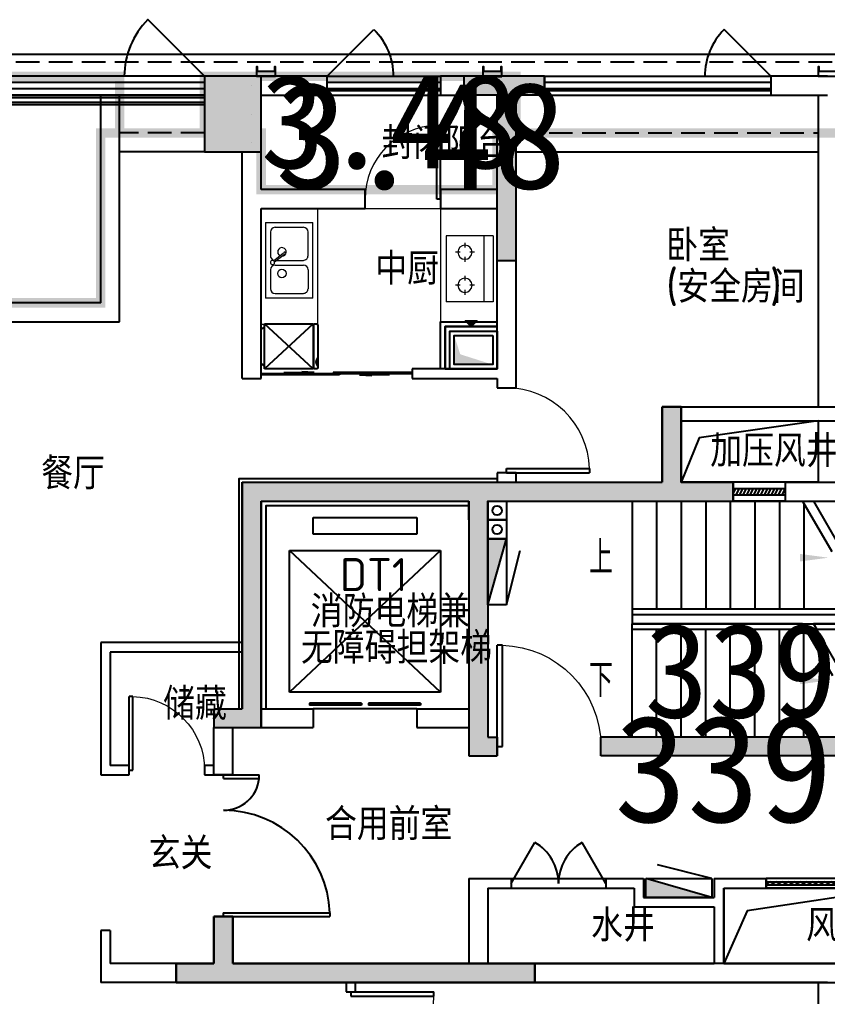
# Model space of a CAD drawing. Extents: x 512858 to 514372, y -232486 to -231710.
# Drawn here: x 513199.88 to 513208.44, y -232339.61 to -232329.26 of the extents above; entities that cross this region are included whole.
import ezdxf

# ---------------------------------------------------------------- set-up
doc = ezdxf.new("R2010")
doc.units = 0
doc.header["$LTSCALE"] = 1000
for name, pattern in [('__DASH', [0.35, 0.25, -0.1]), ('B1+B2户型(2#185报审版）-2$0$__DASH', [0.35, 0.25, -0.1]), ('B1+B2户型(2#185报审版）-2$0$DASH', [0.35, 0.25, -0.1]), ('DASH', [0.35, 0.25, -0.1])]:
    doc.linetypes.add(name, pattern=pattern)
doc.layers.get('0').update_dxf_attribs({"color": 252})
for name, color, linetype in [('$面积结果', 7, 'Continuous'), ('0-铝板', 253, 'Continuous'), ('1#HXT-15-27F$0$A-ANNO-50-SYMB', 253, 'Continuous'), ('1#HXT-15-27F$0$A-ANNO-50-TXT', 253, 'Continuous'), ('1#HXT-15-27F$0$A-DOOR', 253, 'Continuous'), ('1#HXT-15-27F$0$A-FIRE-DOOR', 253, 'Continuous'), ('1#HXT-15-27F$0$A-HOLE-E', 253, 'Continuous'), ('1#HXT-15-27F$0$A-PATT-COLU', 253, 'Continuous'), ('1#HXT-15-27F$0$A-STAIR', 253, 'Continuous'), ('1#HXT-15-27F$0$A-STR-CONC-B', 253, 'Continuous'), ('1#HXT-15-27F$0$A-WALL-S', 253, 'Continuous'), ('1#HXT-15-27F$0$A-WINDOW', 253, 'Continuous'), ('1#HXT-15-27F$0$AA-DOOR_FIRE_TEXT', 253, 'Continuous'), ('6#-造型-1F（实施版）金属型材-METAL-S', 253, 'Continuous'), ('A-ANNO-100-TXT', 252, 'Continuous'), ('A-METAL-E', 253, 'Continuous'), ('A-WALL-E', 253, 'Continuous'), ('B1+B2户型(2#185报审版）-2$0$$0$AA-排烟道', 253, 'Continuous'), ('B1+B2户型(2#185报审版）-2$0$A-DOOR', 253, 'Continuous'), ('B1+B2户型(2#185报审版）-2$0$A-FIRE-DOOR', 253, 'Continuous'), ('B1+B2户型(2#185报审版）-2$0$A-HOLE-E', 253, 'Continuous'), ('B1+B2户型(2#185报审版）-2$0$A-PART-S', 253, 'Continuous'), ('B1+B2户型(2#185报审版）-2$0$A-PATT-COLU', 253, 'Continuous'), ('B1+B2户型(2#185报审版）-2$0$A-STR-CONC-B', 253, 'Continuous'), ('B1+B2户型(2#185报审版）-2$0$A-STR-CONC-C', 253, 'Continuous'), ('B1+B2户型(2#185报审版）-2$0$A-STR-CONC-E', 253, 'Continuous'), ('B1+B2户型(2#185报审版）-2$0$A-STR-CONC-H', 253, 'Continuous'), ('B1+B2户型(2#185报审版）-2$0$A-WALL-S', 253, 'Continuous'), ('B1+B2户型(2#185报审版）-2$0$A-WINDOW', 253, 'Continuous'), ('B1+B2户型(2#185报审版）-2$0$FURN', 253, 'Continuous'), ('B1+B2户型(2#185报审版）-2$0$ICDA方案_活动家具', 253, 'Continuous'), ('B1+B2户型(2#185报审版）-2$0$WALL', 253, 'Continuous'), ('PUB_HATCH', 252, 'Continuous')]:
    doc.layers.add(name, color=color, linetype=linetype)
for name, color, linetype, lineweight in [('B1+B2户型(2#185报审版）-2$0$AE-FURN-MOVE', 253, 'Continuous', 20), ('面积-计容-住宅-0.5', 1, 'Continuous', 0), ('面积-计容-住宅-1', 1, 'Continuous', 0)]:
    doc.layers.add(name, color=color, linetype=linetype, lineweight=lineweight)
doc.styles.add('1#HXT-15-27F$0$STANDARD', font='GBENOR', dxfattribs={"bigfont": 'GBCBIG'})
doc.styles.add('dw', font='simhei.ttf')
doc.styles.add('TYDG_02', font='TSSDENG.shx', dxfattribs={"width": 0.8, "bigfont": 'hztxt.shx'})

# ---------------------------------------------------------------- blocks, each defined once
blk = doc.blocks.new('1新176wz14')
at = {"layer": 'A-ANNO-100-TXT', "style": 'TYDG_02'}
for s, height, p in [('封闭阳台', 337.6, (-150981, -1319249, 0)), ('卧室', 337.6, (-147966, -1320333)), ('中厨', 337.6, (-151048, -1320579)), ('(', 350, (-147966, -1320771)), ('安全房间', 337.6, (-147849, -1320771)), (')', 350, (-146866, -1320771)), ('加压风井', 337.6, (-147500, -1322510)), ('餐厅', 337.6, (-154588, -1322748)), ('DT1', 350, (-151423, -1323825)), ('消防电梯兼', 337.6, (-151732, -1324210)), ('无障碍担架梯', 337.6, (-151836, -1324595)), ('储藏', 337.6, (-153295, -1325189, 0)), ('合用前室', 337.6, (-151581, -1326463)), ('玄关', 337.6, (-153449, -1326773)), ('水井', 337.6, (-148762, -1327536)), ('风井', 337.6, (-146484, -1327536))]:
    blk.add_text(s, height=height, dxfattribs=at).set_placement(p)
blk = doc.blocks.new('1新173qjoijgwjirwj')
at = {"layer": '6#-造型-1F（实施版）金属型材-METAL-S'}
blk.add_lwpolyline([(1777290, -392199), (1756460, -392199, 0.414213), (1756260, -392399), (1756260, -399309)], format="xyb", dxfattribs=at)
at = {"layer": '6#-造型-1F（实施版）金属型材-METAL-S', "color": 61, "linetype": '__DASH'}
blk.add_lwpolyline([(1777290, -392279), (1756460, -392279, 0.414213), (1756340, -392399), (1756340, -399309)], format="xyb", dxfattribs=at)
blk = doc.blocks.new('1新172jwqoiwjg')
at = {"layer": '6#-造型-1F（实施版）金属型材-METAL-S', "color": 130}
for points in [[(1766140, -392429), (1766140, -392329), (1766130, -392329), (1766130, -392379), (1765950, -392379), (1765950, -392329), (1765940, -392329), (1765940, -392429), (1766140, -392429)], [(1768540, -392430), (1768540, -392330), (1768530, -392330), (1768530, -392380), (1768350, -392380), (1768350, -392330), (1768340, -392330), (1768340, -392430), (1768540, -392430)], [(1772090, -392429), (1772090, -392329), (1772080, -392329), (1772080, -392379), (1771900, -392379), (1771900, -392329), (1771890, -392329), (1771890, -392429), (1772090, -392429)]]:
    blk.add_lwpolyline(points, dxfattribs=at)
blk = doc.blocks.new('1新90A$C799B250F')
at = {"layer": '0-铝板', "color": 2}
for name in ['1新173qjoijgwjirwj', '1新172jwqoiwjg']:
    blk.add_blockref(name, (-1756590, 406829, 0), dxfattribs=at)
blk = doc.blocks.new('1新160bcq14-27')
at = {"layer": 'A-METAL-E', "elevation": 0}
for points in [[(9900, 5850), (11100, 5850)], [(9900, 5800), (11100, 5800)], [(12200, 5850), (14600, 5850)], [(12200, 5800), (14600, 5800)], [(5200, 5775), (8600, 5775)], [(5200, 5725), (8600, 5725)]]:
    blk.add_lwpolyline(points, dxfattribs=at)
at = {"layer": 'A-WALL-E', "elevation": 0}
for points in [[(5200, 5800), (8600, 5800)], [(5200, 5700), (8600, 5700)]]:
    blk.add_lwpolyline(points, dxfattribs=at)
blk = doc.blocks.new('1新111B1+B2户型(2#185报审版）-2$0$$0$SFEFFSEFSEFESFS')
at = {"layer": 'B1+B2户型(2#185报审版）-2$0$$0$AA-排烟道'}
blk.add_hatch(color=254, dxfattribs=at).paths.add_polyline_path([(220387, 75509), (220327, 75570), (220327, 75448)])
at = {"layer": 'B1+B2户型(2#185报审版）-2$0$$0$AA-排烟道', "color": 254}
for points in [[(220437, 75235), (220837, 75235), (220837, 75735), (220437, 75735)], [(220483, 75280), (220792, 75280), (220792, 75689), (220483, 75689)]]:
    blk.add_lwpolyline(points, close=True, dxfattribs=at)
blk.add_lwpolyline([(220387, 75509), (220327, 75570), (220327, 75448), (220387, 75509)], dxfattribs=at)
blk.add_solid([(220483, 75689), (220682, 75625), (220792, 75689), (220792, 75280)], dxfattribs=at)
at = {"layer": 'B1+B2户型(2#185报审版）-2$0$A-HOLE-E', "ltscale": 0.5}
blk.add_lwpolyline([(220837, 75784), (220837, 75234), (220387, 75234), (220387, 75784)], close=True, dxfattribs=at)
blk = doc.blocks.new('1新113B1+B2户型(2#185报审版）-2$0$$DorLib2D$00000114')
at = {"color": 0}
blk.add_line((0.5, 0), (-0.207, 0.707), dxfattribs=at)
blk.add_arc((0.5, 0), 1, 135, 180, dxfattribs=at)
blk = doc.blocks.new('1新120B1+B2户型(2#185报审版）-2$0$6986586658665A-Kitchen-4')
at = {"layer": 'B1+B2户型(2#185报审版）-2$0$AE-FURN-MOVE'}
for p, q in [((-400, -500), (-400, 0)), ((400, 0), (-400, 0)), ((400, 0), (400, -500)), ((-350, -100), (-350, -400)), ((-100, -50), (-300, -50)), ((-50, -100), (-50, -400)), ((-16, -94), (67, -201)), ((-4, -84), (79, -191)), ((300, -50), (50, -50)), ((350, -100), (350, -400)), ((0, -115), (0, -400)), ((-400, -500), (400, -500)), ((-100, -450), (-300, -450)), ((50, -450), (300, -450))]:
    blk.add_line(p, q, dxfattribs=at)
for centre, major_axis, start_param, end_param in [((-300, -100), (0, 50), 0.000591, 1.571387), ((-100, -100), (0, 50), 4.711798, 6.282594), ((-23, -73), (-0.2, 22.5), 4.156064, 9.712232), ((50, -100), (0, 50), -0.000202, 1.373206), ((300, -100), (0, 50), 4.711798, 6.282594), ((-140, -173), (0, 45), 4.711392, 10.994577), ((90, -173), (0.1, 45), 1.556657, 7.383522), ((77, -201), (0, 10), 1.588727, 6.019143), ((-300, -400), (0, 50), 1.570205, 3.141002), ((-100, -400), (0, 50), 3.142184, 4.71298), ((50, -400), (0, 50), 1.570205, 3.141002), ((300, -400), (0, 50), 3.142184, 4.71298)]:
    blk.add_ellipse(centre, major_axis=major_axis, ratio=1, start_param=start_param, end_param=end_param, dxfattribs=at)
blk = doc.blocks.new('1新119B1+B2户型(2#185报审版）-2$0$6986586658665A-Kitchen-1')
at = {"layer": 'B1+B2户型(2#185报审版）-2$0$AE-FURN-MOVE'}
for p, q in [((-350, 0), (350, 0)), ((-350, -500), (-350, 0)), ((350, -500), (350, 0)), ((-175, -150), (-175, -100)), ((175, -150), (175, -100)), ((-275, -200), (-225, -200)), ((-125, -200), (-75, -200)), ((75, -200), (125, -200)), ((225, -200), (275, -200)), ((-175, -300), (-175, -250)), ((175, -300), (175, -250)), ((-350, -400), (350, -400)), ((-350, -500), (350, -500))]:
    blk.add_line(p, q, dxfattribs=at)
for centre in [(-175, -200), (175, -200)]:
    blk.add_circle(centre, 75, dxfattribs=at)
blk = doc.blocks.new('1新122B1+B2户型(2#185报审版）-2$0$A$C75447C14')
at = {"layer": 'B1+B2户型(2#185报审版）-2$0$ICDA方案_活动家具'}
for p, q in [((-238, 559), (-238, 588)), ((237, 559), (-238, 559)), ((-238, 35), (-238, 551)), ((-238, 551), (237, 551)), ((237, 551), (-238, 35)), ((-238, 551), (237, 35)), ((-225, 600), (225, 600)), ((237, 588), (237, 559)), ((237, 588), (237, 559)), ((237, 551), (237, 35)), ((237, 551), (237, 35)), ((237, 35), (-238, 35)), ((-185, 0), (-205, 35)), ((185, 0), (-185, 0)), ((205, 35), (185, 0))]:
    blk.add_line(p, q, dxfattribs=at)
at = {"layer": 'B1+B2户型(2#185报审版）-2$0$ICDA方案_活动家具', "extrusion": (4.4081e-39, -1.44111e-29, -1)}
for centre, major_axis, start_param, end_param in [((-225, 588), (8.61, -8.61), 2.356194, 3.926991), ((165, 655), (50.2, -50.2), 0.10668, 1.464116)]:
    blk.add_ellipse(centre, major_axis=major_axis, ratio=1, start_param=start_param, end_param=end_param, dxfattribs=at)
at = {"layer": 'B1+B2户型(2#185报审版）-2$0$ICDA方案_活动家具', "extrusion": (4.40811e-39, -1.44111e-29, -1)}
blk.add_ellipse((225, 588), major_axis=(-8.61, -8.61), ratio=1, start_param=2.356194, end_param=3.926991, dxfattribs=at)
blk = doc.blocks.new('1新116B1+B2户型(2#185报审版）-2$0$$WINLIB2D$00000001')
at = {"color": 0}
for points in [[(-0.5, 0.5), (-0.5, -0.5)], [(-0.5, 0.5), (0.5, 0.5)], [(0.5, -0.5), (0.5, 0.5)], [(0.5, 0.1667), (-0.5, 0.1667)], [(0.5, -0.1667), (-0.5, -0.1667)], [(-0.5, -0.5), (0.5, -0.5)]]:
    blk.add_lwpolyline(points, dxfattribs=at)
blk = doc.blocks.new('1新112B1+B2户型(2#185报审版）-2$0$$DorLib2D$00000001')
for p, q in [((0.45, 0.975), (0.5, 0.975)), ((0.45, 0), (0.45, 0.975)), ((0.5, 0), (0.5, 0.975)), ((0.5, 0), (0.45, 0))]:
    blk.add_line(p, q)
at = {"lineweight": 13}
blk.add_arc((0.475, 0), 0.975, 91.4693, 180, dxfattribs=at)
blk = doc.blocks.new('1新115B1+B2户型(2#185报审版）-2$0$$DorLib2D$00000225')
at = {"color": 0}
for p, q in [((0.475, -0.0014), (0.475, 0.7521)), ((0.475, 0.7521), (0.5, 0.7521)), ((0.5, -0.0014), (0.5, 0.7521)), ((-0.5, 0), (-0.5, 0.252)), ((-0.475, 0.252), (-0.5, 0.252)), ((-0.475, 0), (-0.475, 0.252)), ((-0.475, 0), (-0.5, 0)), ((0.475, -0.0014), (0.5, -0.0014))]:
    blk.add_line(p, q, dxfattribs=at)
for centre, radius, start, end in [((0.5046, -0.0019), 0.7546, 92.24927, 179.72377), ((-0.5008, 0.0026), 0.2508, 359.78987, 84.09744)]:
    blk.add_arc(centre, radius, start, end, dxfattribs=at)
blk = doc.blocks.new('1新114B1+B2户型(2#185报审版）-2$0$$DorLib2D$00000131')
at = {"color": 0, "linetype": 'Continuous'}
for p, q in [((0.15, 0.125), (0.2319, 0.1973)), ((0.2319, 0.1973), (0.2319, 0.125)), ((-0.5, 0.125), (-0.5, 0)), ((0.0192, 0.125), (-0.5, 0.125)), ((0.0192, 0), (0.0192, 0.125)), ((0.35, 0.125), (0.15, 0.125)), ((-0.5, 0), (0.0192, 0)), ((-0.024, 0), (0.5, 0)), ((-0.024, -0.125), (-0.024, 0)), ((0.5, 0), (0.5, -0.125)), ((-0.35, -0.125), (-0.15, -0.125)), ((-0.2319, -0.1973), (-0.2319, -0.125)), ((-0.15, -0.125), (-0.2319, -0.1973)), ((0.5, -0.125), (-0.024, -0.125))]:
    blk.add_line(p, q, dxfattribs=at)
blk = doc.blocks.new('1新159_FZH')
blk.add_lwpolyline([(-0.5, -0.5), (0.5, -0.5), (0.5, 0.5), (-0.5, 0.5)], close=True)
at = {"layer": 'PUB_HATCH'}
blk.add_solid([(-0.5, -0.5), (0.5, -0.5), (-0.5, 0.5), (0.5, 0.5)], dxfattribs=at)
blk = doc.blocks.new('1新110B1+B2户型(2#185报审版）-2')
at = {"layer": 'B1+B2户型(2#185报审版）-2$0$A-PATT-COLU'}
for points in [[(-149657, -995104), (-149657, -994971), (-150107, -994971), (-150107, -995171), (-149757, -995171)], [(-149257, -994971), (-149657, -994971), (-149657, -995104), (-149557, -995171), (-149257, -995171)], [(-149557, -996921), (-149557, -995171), (-149657, -995104), (-149757, -995171), (-149757, -996921)], [(-147907, -999338), (-147807, -999271), (-147807, -998471), (-148007, -998471), (-148007, -999271)], [(-152457, -999271), (-152257, -999471), (-150057, -999471), (-149957, -999404), (-149957, -999271)], [(-152457, -1001071), (-152257, -1001071), (-152257, -999471), (-152457, -999271)], [(-149957, -999404), (-149857, -999471), (-149657, -999471), (-149657, -999271), (-149957, -999271)], [(-149657, -999271), (-149657, -999471), (-147907, -999471), (-147907, -999338), (-148007, -999271)], [(-147907, -999338), (-147907, -999471), (-147707, -999471), (-147707, -999271), (-147807, -999271)], [(-150057, -999671), (-149857, -999671), (-149857, -999471), (-149957, -999404), (-150057, -999471)], [(-152457, -1001671), (-152257, -1001871), (-152257, -1001071), (-152457, -1001071)], [(-152757, -1001871), (-152657, -1001871), (-152657, -1001671), (-152757, -1001671)], [(-152657, -1001671), (-152657, -1001871), (-152257, -1001871), (-152457, -1001671)], [(-152657, -1004438), (-152557, -1004371), (-152557, -1003871), (-152757, -1003871), (-152757, -1004371)], [(-152657, -1004438), (-152757, -1004371), (-153157, -1004371), (-153157, -1004571), (-152657, -1004571)], [(-151257, -1004571), (-151257, -1004371), (-152557, -1004371), (-152657, -1004438), (-152657, -1004571)], [(-149357, -1004371), (-151257, -1004371), (-151257, -1004571), (-149357, -1004571)]]:
    blk.add_hatch(color=256, dxfattribs=at).paths.add_polyline_path(points)
at = {"layer": 'B1+B2户型(2#185报审版）-2$0$A-PART-S'}
for p, q in [((-151557, -994971), (-152257, -994971)), ((-151557, -995171), (-151557, -994971)), ((-150107, -994971), (-150357, -994971)), ((-150357, -994971), (-150357, -995171)), ((-149257, -994971), (-149257, -995171)), ((-146257, -994971), (-146857, -994971)), ((-146857, -994971), (-146857, -995171)), ((-152257, -995171), (-151557, -995171)), ((-150357, -995171), (-150107, -995171)), ((-146857, -995171), (-146257, -995171))]:
    blk.add_line(p, q, dxfattribs=at)
at = {"layer": 'B1+B2户型(2#185报审版）-2$0$A-STR-CONC-B'}
for p, q in [((-149657, -994971), (-150107, -994971)), ((-150107, -995171), (-150107, -994971)), ((-149257, -994971), (-149657, -994971)), ((-149257, -995171), (-149257, -994971)), ((-149757, -995171), (-150107, -995171)), ((-149757, -996921), (-149757, -995171)), ((-149557, -996921), (-149557, -995171)), ((-149257, -995171), (-149557, -995171)), ((-149757, -996921), (-149557, -996921)), ((-148007, -999271), (-148007, -998471)), ((-148007, -998471), (-147807, -998471)), ((-147807, -999271), (-147807, -998471)), ((-152457, -999271), (-149957, -999271)), ((-152457, -1001071), (-152457, -999271)), ((-149957, -999271), (-149657, -999271)), ((-149657, -999271), (-148007, -999271)), ((-147807, -999271), (-147707, -999271)), ((-152257, -999471), (-150057, -999471)), ((-152257, -1001071), (-152257, -999471)), ((-150057, -999671), (-150057, -999471)), ((-149857, -999671), (-149857, -999471)), ((-149857, -999471), (-149657, -999471)), ((-149657, -999471), (-147907, -999471)), ((-147907, -999471), (-147707, -999471)), ((-152457, -1001671), (-152457, -1001071)), ((-152257, -1001871), (-152257, -1001071)), ((-152757, -1001671), (-152657, -1001671)), ((-152757, -1001671), (-152757, -1001871)), ((-152657, -1001671), (-152457, -1001671)), ((-152757, -1001871), (-152657, -1001871)), ((-152657, -1001871), (-152257, -1001871)), ((-152757, -1004371), (-152757, -1003871)), ((-152757, -1003871), (-152557, -1003871)), ((-152557, -1004371), (-152557, -1003871)), ((-152757, -1004371), (-153157, -1004371)), ((-153157, -1004571), (-153157, -1004371)), ((-151257, -1004371), (-152557, -1004371)), ((-149357, -1004371), (-151257, -1004371)), ((-149357, -1004571), (-149357, -1004371)), ((-152657, -1004571), (-153157, -1004571)), ((-151257, -1004571), (-152657, -1004571)), ((-149357, -1004571), (-151257, -1004571))]:
    blk.add_line(p, q, dxfattribs=at)
at = {"layer": 'B1+B2户型(2#185报审版）-2$0$A-STR-CONC-E'}
for points in [[(-152857, -995771), (-153757, -995771)], [(-149557, -995771), (-146357, -995771)]]:
    blk.add_lwpolyline(points, dxfattribs=at)
at = {"layer": 'B1+B2户型(2#185报审版）-2$0$A-STR-CONC-H', "linetype": 'B1+B2户型(2#185报审版）-2$0$DASH'}
for points in [[(-152857, -995571), (-153757, -995571)], [(-149557, -995571), (-146357, -995571)]]:
    blk.add_lwpolyline(points, dxfattribs=at)
at = {"layer": 'B1+B2户型(2#185报审版）-2$0$A-WALL-S'}
for p, q in [((-152357, -995071), (-152357, -995071)), ((-153957, -997371), (-153957, -995171)), ((-153957, -995171), (-153757, -995171)), ((-153757, -997571), (-153757, -995171)), ((-146357, -995171), (-146357, -998471)), ((-152357, -995371), (-152357, -995371)), ((-152357, -995671), (-152357, -995671)), ((-152457, -996271), (-152457, -995771)), ((-152257, -996171), (-152257, -995771)), ((-151157, -996171), (-152257, -996171)), ((-151157, -996371), (-151157, -996171)), ((-149757, -996171), (-150357, -996171)), ((-150357, -996171), (-150357, -996371)), ((-149757, -996371), (-149757, -996171)), ((-152457, -998171), (-152457, -996271)), ((-152257, -998071), (-152257, -996371)), ((-152257, -996371), (-151157, -996371)), ((-150357, -996371), (-149757, -996371)), ((-149757, -998071), (-149757, -996921)), ((-149557, -998071), (-149557, -996921)), ((-153957, -997371), (-155757, -997371)), ((-155757, -997571), (-153757, -997571)), ((-152257, -998171), (-152257, -998071)), ((-149757, -998071), (-150657, -998071)), ((-150657, -998071), (-150657, -998171)), ((-152457, -998171), (-152257, -998171)), ((-150657, -998171), (-149757, -998171)), ((-147807, -998471), (-146257, -998471)), ((-147807, -998621), (-146257, -998621)), ((-152457, -1000971), (-153957, -1000971)), ((-153957, -1000971), (-153957, -1002371)), ((-152457, -1001071), (-153857, -1001071)), ((-153857, -1001071), (-153857, -1002271)), ((-152757, -1002271), (-152757, -1001871)), ((-152557, -1002371), (-152557, -1001871)), ((-153657, -1002271), (-153857, -1002271)), ((-153657, -1002371), (-153657, -1002271)), ((-152757, -1002271), (-152857, -1002271)), ((-152857, -1002271), (-152857, -1002371)), ((-153957, -1002371), (-153657, -1002371)), ((-152857, -1002371), (-152757, -1002371)), ((-152557, -1002371), (-152757, -1002371)), ((-152557, -1003871), (-152757, -1003871)), ((-153957, -1004021), (-153957, -1004571)), ((-153857, -1004021), (-153957, -1004021)), ((-153857, -1004021), (-153857, -1004371)), ((-153157, -1004371), (-153857, -1004371)), ((-146257, -1004371), (-149357, -1004371)), ((-153157, -1004571), (-153957, -1004571)), ((-151357, -1004571), (-151357, -1004671)), ((-151257, -1004671), (-151257, -1004571)), ((-146257, -1004571), (-149357, -1004571)), ((-146357, -1004571), (-146357, -1007321)), ((-151357, -1004671), (-151257, -1004671))]:
    blk.add_line(p, q, dxfattribs=at)
at = {"layer": 'B1+B2户型(2#185报审版）-2$0$A-WALL-S', "linetype": 'B1+B2户型(2#185报审版）-2$0$__DASH'}
for p, q in [((-149557, -998271), (-149557, -998071)), ((-149757, -998171), (-149757, -998271)), ((-149757, -998271), (-149557, -998271)), ((-149557, -999171), (-149757, -999171)), ((-149757, -999171), (-149757, -999271)), ((-149557, -999271), (-149557, -999171))]:
    blk.add_line(p, q, dxfattribs=at)
at = {"layer": 'B1+B2户型(2#185报审版）-2$0$A-WINDOW'}
for p, q in [((-152857, -994971), (-161757, -994971)), ((-152857, -995038), (-161690, -995038)), ((-152857, -995104), (-161624, -995104)), ((-152857, -995171), (-161557, -995171))]:
    blk.add_line(p, q, dxfattribs=at)
at = {"layer": 'B1+B2户型(2#185报审版）-2$0$A-WINDOW', "extrusion": (0, 0, -1), "elevation": 0}
blk.add_lwpolyline([(152857, -994971), (153458, -994370, -0.198912), (153707, -994971)], format="xyb", dxfattribs=at)
at = {"layer": 'B1+B2户型(2#185报审版）-2$0$AE-FURN-MOVE'}
blk.add_lwpolyline([(-152257, -996371), (-150357, -996371), (-150357, -998071), (-150357, -998071), (-150357, -998071)], dxfattribs=at)
at = {"layer": 'B1+B2户型(2#185报审版）-2$0$AE-FURN-MOVE', "elevation": 0}
blk.add_lwpolyline([(-152257, -997596), (-151657, -997596), (-151657, -996371)], dxfattribs=at)
at = {"layer": 'B1+B2户型(2#185报审版）-2$0$AE-FURN-MOVE'}
blk.add_lwpolyline([(-150307, -998071), (-149757, -998071), (-149757, -997621), (-150307, -997621)], close=True, dxfattribs=at)
at = {"layer": 'B1+B2户型(2#185报审版）-2$0$WALL'}
for points in [[(-150357, -998071), (-150357, -997571), (-149757, -997571)], [(-150307, -998071), (-150307, -997621), (-149757, -997621)]]:
    blk.add_lwpolyline(points, dxfattribs=at)
at = {"rotation": 270}
blk.add_blockref('1新122B1+B2户型(2#185报审版）-2$0$A$C75447C14', (-152257, -997833, 0), dxfattribs=at)
at = {"extrusion": (2.93874e-39, -2.8026e-45, -1), "zscale": -1, "rotation": 270}
blk.add_blockref('1新111B1+B2户型(2#185报审版）-2$0$$0$SFEFFSEFSEFESFS', (74523, -777234), dxfattribs=at)
at = {"layer": 'B1+B2户型(2#185报审版）-2$0$A-DOOR', "linetype": 'B1+B2户型(2#185报审版）-2$0$__DASH'}
for p, xscale, yscale, zscale, rotation in [((-150757, -996271), -800, -800, 200, 179.9999999999487), ((-149657, -998721), -900, -900, 200, 90), ((-151307, -1005121), -900, 900, 100, 270.0000452578169)]:
    blk.add_blockref('1新112B1+B2户型(2#185报审版）-2$0$$DorLib2D$00000001', p, dxfattribs=dict(at, xscale=xscale, yscale=yscale, zscale=zscale, rotation=rotation))
at = {"layer": 'B1+B2户型(2#185报审版）-2$0$A-DOOR', "zscale": 100, "rotation": 180}
for name, p, xscale, yscale in [('1新114B1+B2户型(2#185报审版）-2$0$$DorLib2D$00000131', (-151457, -998121), -1600, 100), ('1新112B1+B2户型(2#185报审版）-2$0$$DorLib2D$00000001', (-153257, -1002321), 800, -800)]:
    blk.add_blockref(name, p, dxfattribs=dict(at, xscale=xscale, yscale=yscale))
at = {"layer": 'B1+B2户型(2#185报审版）-2$0$A-FIRE-DOOR', "xscale": -1500, "yscale": -1500, "zscale": 200, "rotation": 90}
blk.add_blockref('1新115B1+B2户型(2#185报审版）-2$0$$DorLib2D$00000225', (-152657, -1003121), dxfattribs=at)
at = {"layer": 'B1+B2户型(2#185报审版）-2$0$A-STR-CONC-C', "xscale": 600, "yscale": 800.0000000116415, "zscale": 800.0000000116415}
blk.add_blockref('1新159_FZH', (-152557, -995371), dxfattribs=at)
at = {"layer": 'B1+B2户型(2#185报审版）-2$0$A-WINDOW', "linetype": 'B1+B2户型(2#185报审版）-2$0$__DASH', "yscale": 700, "zscale": -700}
for p, xscale in [((-151207, -994971), -700), ((-147207, -994971), 700)]:
    blk.add_blockref('1新113B1+B2户型(2#185报审版）-2$0$$DorLib2D$00000114', p, dxfattribs=dict(at, xscale=xscale))
at = {"layer": 'B1+B2户型(2#185报审版）-2$0$A-WINDOW', "yscale": 200, "zscale": 200}
for p, xscale, rotation in [((-150957, -995071), -1200, 180.0000277296439), ((-148057, -995071), -2400, 180)]:
    blk.add_blockref('1新116B1+B2户型(2#185报审版）-2$0$$WINLIB2D$00000001', p, dxfattribs=dict(at, xscale=xscale, rotation=rotation))
at = {"layer": 'B1+B2户型(2#185报审版）-2$0$FURN', "rotation": 90}
blk.add_blockref('1新120B1+B2户型(2#185报审版）-2$0$6986586658665A-Kitchen-4', (-152210, -996921), dxfattribs=at)
at = {"layer": 'B1+B2户型(2#185报审版）-2$0$FURN', "extrusion": (2.93874e-39, -1.44111e-29, -1), "zscale": -1, "rotation": 270}
blk.add_blockref('1新119B1+B2户型(2#185报审版）-2$0$6986586658665A-Kitchen-1', (150298, -997010, 0), dxfattribs=at)
blk = doc.blocks.new('1新231#HXT-15-27F$0$$TWTSYS$00000508')
for p, q in [((-0.5, 0.5), (0.324, 1.224)), ((-0.5, 0.5), (-0.5, -0.5)), ((-0.5, -0.5), (0.5, 0.5)), ((0.5, 0.5), (-0.5, 0.5)), ((0.5, -0.5), (0.5, 0.5)), ((-0.5, -0.5), (0.5, -0.5))]:
    blk.add_line(p, q)
blk.add_solid([(0.5, -0.5), (0.5, 0.5), (-0.5, -0.5)])
blk = doc.blocks.new('1新241#HXT-15-27F$0$$WINLIB2D$00000039')
at = {"color": 0}
for points in [[(-0.5, 0.5), (-0.5, -0.5)], [(0.5, 0.5), (-0.5, 0.5)], [(0.5, -0.5), (0.5, 0.5)], [(-0.5, 0.167), (0.5, 0.167)], [(-0.384, -0.167), (-0.448, 0.167)], [(-0.316, -0.167), (-0.38, 0.167)], [(-0.248, -0.167), (-0.312, 0.167)], [(-0.18, -0.167), (-0.244, 0.167)], [(-0.112, -0.167), (-0.176, 0.167)], [(-0.044, -0.167), (-0.108, 0.167)], [(0.024, -0.167), (-0.04, 0.167)], [(0.092, -0.167), (0.028, 0.167)], [(0.16, -0.167), (0.096, 0.167)], [(0.228, -0.167), (0.164, 0.167)], [(0.296, -0.167), (0.232, 0.167)], [(0.364, -0.167), (0.3, 0.167)], [(0.432, -0.167), (0.368, 0.167)], [(0.5, -0.167), (0.436, 0.167)], [(-0.452, -0.167), (-0.5, 0.084)], [(-0.5, -0.167), (0.5, -0.167)], [(0.5, -0.5), (-0.5, -0.5)]]:
    blk.add_lwpolyline(points, dxfattribs=at)
blk = doc.blocks.new('1新191#HXT-15-27F$0$$DorLib2D$00000001')
for p, q in [((0.45, 0.975), (0.5, 0.975)), ((0.45, 0), (0.45, 0.975)), ((0.5, 0), (0.5, 0.975)), ((0.5, 0), (0.45, 0))]:
    blk.add_line(p, q)
at = {"lineweight": 13}
blk.add_arc((0.475, 0), 0.975, 91.46928, 180, dxfattribs=at)
blk = doc.blocks.new('1新201#HXT-15-27F$0$$DorLib2D$00000127')
at = {"color": 0}
for points in [[(-0.5333, 0.7949), (-0.5333, 0.6904)], [(-0.0333, 0.7949), (-0.5333, 0.7949)], [(-0.0333, 0.7949), (-0.0333, 0.6904)], [(0.5333, 0.7949), (0.0333, 0.7949)], [(0.0333, 0.7949), (0.0333, 0.6904)], [(0.5333, 0.7949), (0.5333, 0.6904)], [(-0.0333, 0.6904), (-0.5333, 0.6904)], [(0.5333, 0.6904), (0.0333, 0.6904)], [(0.5, 0.5), (-0.5, 0.5)]]:
    blk.add_lwpolyline(points, dxfattribs=at)
blk = doc.blocks.new('1新221#HXT-15-27F$0$$DorLib2D$00000231')
at = {"color": 0}
for p, q in [((-0.5, 0), (-0.25, 0.433)), ((0.5, 0), (0.25, 0.433))]:
    blk.add_line(p, q, dxfattribs=at)
for centre, start, end in [((-0.5, 0), 0, 60), ((0.5, 0), 120, 180)]:
    blk.add_arc(centre, 0.5, start, end, dxfattribs=at)
blk = doc.blocks.new('1新211#HXT-15-27F$0$$DorLib2D$00000225')
at = {"color": 0}
for p, q in [((0.475, -0.0014), (0.475, 0.7521)), ((0.475, 0.7521), (0.5, 0.7521)), ((0.5, -0.0014), (0.5, 0.7521)), ((-0.5, 0), (-0.5, 0.252)), ((-0.475, 0.252), (-0.5, 0.252)), ((-0.475, 0), (-0.475, 0.252)), ((-0.475, 0), (-0.5, 0)), ((0.475, -0.0014), (0.5, -0.0014))]:
    blk.add_line(p, q, dxfattribs=at)
for centre, radius, start, end in [((0.5046, -0.0019), 0.7546, 92.24927, 179.72377), ((-0.5008, 0.0026), 0.2508, 359.78987, 84.09744)]:
    blk.add_arc(centre, radius, start, end, dxfattribs=at)
blk = doc.blocks.new('1新181#HXT-15-27F')
at = {"layer": '1#HXT-15-27F$0$A-PATT-COLU'}
for points in [[(-147807, -998471), (-148007, -998471), (-148007, -999271), (-147907, -999338), (-147807, -999271)], [(-152357, -999371), (-152457, -999271), (-152457, -1001671), (-152357, -1001771), (-152257, -1001871), (-152257, -999471)], [(-152357, -999371), (-152257, -999471), (-150057, -999471), (-149957, -999404), (-149957, -999271), (-152457, -999271)], [(-149957, -999404), (-149857, -999471), (-147907, -999471), (-147907, -999338), (-148007, -999271), (-149957, -999271)], [(-147907, -999338), (-147907, -999471), (-147257, -999471), (-147257, -999271), (-147807, -999271)], [(-149957, -999404), (-150057, -999471), (-150057, -1001771), (-149957, -1001771), (-149857, -1001771), (-149857, -999471)], [(-152757, -1001671), (-152757, -1001871), (-152657, -1001871), (-152657, -1001771), (-152657, -1001671)], [(-152657, -1001771), (-152657, -1001871), (-152257, -1001871), (-152357, -1001771), (-152457, -1001671), (-152657, -1001671)], [(-149957, -1001771), (-150057, -1001771), (-150057, -1002171), (-149957, -1002071), (-149857, -1001971), (-149857, -1001771)], [(-149957, -1002071), (-150057, -1002171), (-149757, -1002171), (-149757, -1001971), (-149857, -1001971)], [(-143757, -1002171), (-143757, -1001971), (-148657, -1001971), (-148657, -1002171)], [(-152557, -1003871), (-152757, -1003871), (-152757, -1004371), (-152657, -1004438), (-152557, -1004371)], [(-153157, -1004371), (-153157, -1004571), (-152657, -1004571), (-152657, -1004438), (-152757, -1004371)], [(-152657, -1004438), (-152657, -1004571), (-149957, -1004571), (-149957, -1004471), (-149957, -1004371), (-152557, -1004371)], [(-149957, -1004471), (-149957, -1004571), (-149357, -1004571), (-149357, -1004371), (-149957, -1004371)]]:
    blk.add_hatch(color=256, dxfattribs=at).paths.add_polyline_path(points, flags=17)
at = {"layer": '1#HXT-15-27F$0$A-ANNO-50-SYMB'}
for points in [[(-148457, -1000071, 0, 0, 0), (-146247, -1000071, 0, 80, 0), (-146547, -1000071, 0, 0, 0)], [(-148457, -1001371, 0, 0, 0), (-146247, -1001371, 0, 80, 0), (-146547, -1001371, 0, 0, 0)]]:
    blk.add_lwpolyline(points, format="xyseb", dxfattribs=at)
at = {"layer": '1#HXT-15-27F$0$A-DOOR'}
for p, q in [((-149607, -1003471), (-148607, -1003471)), ((-149607, -1003571), (-148607, -1003571))]:
    blk.add_line(p, q, dxfattribs=at)
at = {"layer": '1#HXT-15-27F$0$A-HOLE-E'}
for points in [[(-147807, -998621), (-146357, -998621), (-146357, -999271), (-147807, -999271)], [(-147357, -1003571), (-145507, -1003571), (-145507, -1004371), (-147357, -1004371)]]:
    blk.add_lwpolyline(points, close=True, dxfattribs=at)
for points in [[(-146357, -998621), (-147617, -998800), (-147807, -999271)], [(-145507, -1003571), (-147107, -1003812), (-147357, -1004371)]]:
    blk.add_lwpolyline(points, dxfattribs=at)
at = {"layer": '1#HXT-15-27F$0$A-STAIR'}
for p, q in [((-148327, -999471), (-146521, -999471)), ((-148327, -999471), (-148327, -1000611)), ((-148067, -999471), (-148067, -1000611)), ((-147807, -999471), (-147807, -1000611)), ((-147547, -999471), (-147547, -1000611)), ((-147287, -999471), (-147287, -1000611)), ((-147027, -999471), (-147027, -1000611)), ((-146767, -999471), (-146767, -1000611)), ((-146521, -999471), (-146212, -1000007)), ((-146507, -999495), (-146507, -1000611)), ((-146406, -999471), (-143907, -999471)), ((-146406, -999471), (-146112, -999980)), ((-151707, -999821), (-151707, -999646)), ((-151707, -999646), (-150607, -999646)), ((-150607, -999646), (-150607, -999821)), ((-150607, -999821), (-151707, -999821)), ((-151957, -1001496), (-151957, -999996)), ((-151957, -999996), (-150357, -999996)), ((-150357, -999996), (-151957, -1001496)), ((-150357, -1001496), (-151957, -999996)), ((-150357, -999996), (-150357, -1001496)), ((-148327, -1000611), (-148327, -1000671)), ((-148327, -1000831), (-148327, -1000771)), ((-148327, -1001971), (-148327, -1000831)), ((-148067, -1001971), (-148067, -1000831)), ((-147807, -1001971), (-147807, -1000831)), ((-147547, -1001971), (-147547, -1000831)), ((-147287, -1001971), (-147287, -1000831)), ((-147027, -1001971), (-147027, -1000831)), ((-146767, -1001971), (-146767, -1000831)), ((-146521, -1000771), (-146486, -1000831)), ((-146507, -1001971), (-146507, -1000831)), ((-146202, -1001324), (-146486, -1000831)), ((-146406, -1000771), (-146371, -1000831)), ((-146102, -1001297), (-146371, -1000831)), ((-150357, -1001496), (-151957, -1001496)), ((-145828, -1001971), (-148327, -1001971))]:
    blk.add_line(p, q, dxfattribs=at)
for points in [[(-148327, -1000611), (-145863, -1000611)], [(-148327, -1000671), (-145828, -1000671)], [(-146521, -1000771), (-148327, -1000771)], [(-146486, -1000831), (-148327, -1000831)], [(-143907, -1000771), (-146406, -1000771)], [(-143907, -1000831), (-146371, -1000831)]]:
    blk.add_lwpolyline(points, dxfattribs=at)
at = {"layer": '1#HXT-15-27F$0$A-STR-CONC-B'}
for p, q in [((-148007, -998471), (-148007, -999271)), ((-147807, -998471), (-148007, -998471)), ((-147807, -998471), (-147807, -999271)), ((-152457, -999271), (-152457, -1001671)), ((-152457, -999271), (-149957, -999271)), ((-149957, -999271), (-148007, -999271)), ((-147807, -999271), (-147257, -999271)), ((-147257, -999271), (-147257, -999471)), ((-152257, -999471), (-152257, -1001871)), ((-152257, -999471), (-150057, -999471)), ((-150057, -999471), (-150057, -1001771)), ((-149857, -999471), (-149857, -1001771)), ((-149857, -999471), (-147907, -999471)), ((-147907, -999471), (-147257, -999471)), ((-152757, -1001671), (-152657, -1001671)), ((-152757, -1001671), (-152757, -1001871)), ((-152657, -1001671), (-152457, -1001671)), ((-150057, -1001771), (-150057, -1002171)), ((-149857, -1001771), (-149857, -1001971)), ((-152757, -1001871), (-152657, -1001871)), ((-152657, -1001871), (-152257, -1001871)), ((-149857, -1001971), (-149757, -1001971)), ((-149757, -1001971), (-149757, -1002171)), ((-143757, -1001971), (-148657, -1001971)), ((-148657, -1002171), (-148657, -1001971)), ((-150057, -1002171), (-149757, -1002171)), ((-143757, -1002171), (-148657, -1002171)), ((-152757, -1003871), (-152757, -1004371)), ((-152557, -1003871), (-152757, -1003871)), ((-152557, -1003871), (-152557, -1004371)), ((-153157, -1004371), (-152757, -1004371)), ((-153157, -1004371), (-153157, -1004571)), ((-152557, -1004371), (-149957, -1004371)), ((-149957, -1004371), (-149357, -1004371)), ((-149357, -1004371), (-149357, -1004571)), ((-153157, -1004571), (-152657, -1004571)), ((-152657, -1004571), (-149957, -1004571)), ((-149957, -1004571), (-149357, -1004571))]:
    blk.add_line(p, q, dxfattribs=at)
at = {"layer": '1#HXT-15-27F$0$A-WALL-S'}
for p, q in [((-147807, -998471), (-144707, -998471)), ((-147807, -998621), (-144707, -998621)), ((-146707, -999271), (-145807, -999271)), ((-146707, -999471), (-145807, -999471)), ((-148327, -1000671), (-143907, -1000671)), ((-148327, -1000671), (-148327, -1000771)), ((-148327, -1000771), (-143907, -1000771)), ((-152257, -1001671), (-151707, -1001671)), ((-150607, -1001671), (-150057, -1001671)), ((-152757, -1002371), (-152757, -1001871)), ((-152557, -1002371), (-152557, -1001871)), ((-152257, -1001871), (-151707, -1001871)), ((-150607, -1001871), (-150057, -1001871)), ((-150057, -1003471), (-150057, -1004371)), ((-150057, -1003471), (-149607, -1003471)), ((-148607, -1003471), (-148207, -1003471)), ((-148207, -1003471), (-148207, -1003671)), ((-147457, -1003471), (-147457, -1003671)), ((-147457, -1003471), (-146907, -1003471)), ((-149857, -1003571), (-149857, -1004371)), ((-149857, -1003571), (-149607, -1003571)), ((-148607, -1003571), (-148307, -1003571)), ((-148307, -1003571), (-148307, -1003771)), ((-147357, -1003571), (-147357, -1003771)), ((-147357, -1003571), (-146907, -1003571)), ((-148207, -1003671), (-147457, -1003671)), ((-148307, -1003771), (-147457, -1003771)), ((-147457, -1003771), (-147457, -1004371)), ((-147357, -1003771), (-147357, -1004371)), ((-149357, -1004371), (-147457, -1004371)), ((-147357, -1004371), (-145507, -1004371)), ((-149357, -1004571), (-147357, -1004571)), ((-147357, -1004571), (-145407, -1004571))]:
    blk.add_line(p, q, dxfattribs=at)
for points in [[(-147257, -999271), (-147257, -999471)], [(-146707, -999271), (-146707, -999471)], [(-151707, -1001671), (-151707, -1001871)], [(-150607, -1001671), (-150607, -1001871)], [(-149757, -1002171), (-149757, -1001971)], [(-148657, -1002171), (-148657, -1001971)], [(-152757, -1002371), (-152557, -1002371)], [(-149607, -1003471), (-149607, -1003571)], [(-148607, -1003471), (-148607, -1003571)], [(-146907, -1003471), (-146907, -1003571)], [(-152757, -1003871), (-152557, -1003871)]]:
    blk.add_lwpolyline(points, dxfattribs=at)
at = {"layer": '1#HXT-15-27F$0$AA-DOOR_FIRE_TEXT'}
for points in [[(-149657, -999671), (-149857, -999671), (-149857, -999471), (-149657, -999471)], [(-149657, -999871), (-149857, -999871), (-149857, -999671), (-149657, -999671)]]:
    blk.add_lwpolyline(points, close=True, dxfattribs=at)
for centre in [(-149757, -999571), (-149757, -999771)]:
    blk.add_circle(centre, 50, dxfattribs=at)
at = {"layer": '1#HXT-15-27F$0$A-DOOR'}
for name, p, xscale, yscale, zscale in [('1新201#HXT-15-27F$0$$DorLib2D$00000127', (-151157, -1001771), 1100, 200, 200), ('1新221#HXT-15-27F$0$$DorLib2D$00000231', (-149107, -1003521), 1000, 1000, 100)]:
    blk.add_blockref(name, p, dxfattribs=dict(at, xscale=xscale, yscale=yscale, zscale=zscale))
at = {"layer": '1#HXT-15-27F$0$A-FIRE-DOOR', "zscale": 200}
for name, p, xscale, yscale, rotation in [('1新191#HXT-15-27F$0$$DorLib2D$00000001', (-149207, -1002071), 1100, -1100, 180), ('1新211#HXT-15-27F$0$$DorLib2D$00000225', (-152657, -1003121), -1500, -1500, 90)]:
    blk.add_blockref(name, p, dxfattribs=dict(at, xscale=xscale, yscale=yscale, rotation=rotation))
at = {"layer": '1#HXT-15-27F$0$A-WINDOW'}
for p, xscale, yscale, zscale in [((-146982, -999371), 550, -200, 200), ((-146432, -1003521), 950, -100, 100)]:
    blk.add_blockref('1新241#HXT-15-27F$0$$WINLIB2D$00000039', p, dxfattribs=dict(at, xscale=xscale, yscale=yscale, zscale=zscale))
at = {"layer": '1#HXT-15-27F$0$AA-DOOR_FIRE_TEXT', "xscale": -700.0000000000001, "yscale": 200.0000000000001, "zscale": 700.0000000000001, "rotation": 270}
blk.add_blockref('1新231#HXT-15-27F$0$$TWTSYS$00000508', (-149757, -1000221), dxfattribs=at)
at = {"layer": '1#HXT-15-27F$0$AA-DOOR_FIRE_TEXT', "xscale": -700.0000000000001, "yscale": 200.0000000000001, "zscale": 700.0000000000001}
blk.add_blockref('1新231#HXT-15-27F$0$$TWTSYS$00000508', (-147832, -1003571), dxfattribs=at)
at = {"layer": '1#HXT-15-27F$0$A-ANNO-50-TXT', "color": 7, "style": '1#HXT-15-27F$0$STANDARD'}
for s, p in [('上', (-148784, -1000246)), ('下', (-148784, -1001546))]:
    blk.add_text(s, height=353, dxfattribs=at).set_placement(p)

msp = doc.modelspace()

# ---------------------------------------------------------------- linework, layer by layer
at = {"layer": 'A-METAL-E'}
for points in [[(513204.944, -232334.123), (513202.207, -232334.123), (513202.207, -232336.56)], [(513204.644, -232334.41), (513202.494, -232334.41), (513202.494, -232336.56)]]:
    msp.add_lwpolyline(points, dxfattribs=at)
at = {"layer": '面积-计容-住宅-0.5', "linetype": 'DASH', "ltscale": 0.003, "const_width": 0.1}
for points in [[(513192.944, -232332.26), (513200.744, -232332.26), (513200.744, -232330.46), (513200.944, -232330.46), (513200.944, -232329.86), (513192.944, -232329.86)], [(513201.844, -232330.46), (513201.844, -232329.86), (513205.144, -232329.86), (513205.144, -232330.46), (513204.944, -232330.46), (513204.944, -232331.06), (513202.444, -232331.06), (513202.444, -232330.46)]]:
    msp.add_lwpolyline(points, close=True, dxfattribs=at)
at = {"layer": '面积-计容-住宅-1', "const_width": 0.1}
msp.add_lwpolyline([(513211.544, -232342.41), (513205.344, -232342.41), (513205.344, -232343.06), (513201.744, -232343.06), (513201.744, -232343.76), (513194.444, -232343.76), (513194.444, -232340.56), (513195.044, -232340.56), (513195.044, -232336.06), (513192.944, -232336.06), (513192.944, -232332.26), (513200.744, -232332.26), (513200.744, -232330.46), (513202.444, -232330.46), (513202.444, -232331.06), (513204.944, -232331.06), (513204.944, -232330.46), (513211.944, -232330.46)], dxfattribs=at)

# ---------------------------------------------------------------- block references
at = {"xscale": 0.001, "yscale": 0.001, "zscale": 0.001}
for name, p in [('1新110B1+B2户型(2#185报审版）-2', (513354.701, -231334.889)), ('1新160bcq14-27', (513193.244, -232335.86)), ('1新176wz14', (513354.701, -231011.489))]:
    msp.add_blockref(name, p, dxfattribs=at)
at = {"layer": 'A-METAL-E', "xscale": 0.001, "yscale": 0.001, "zscale": 0.001}
for name, p in [('1新90A$C799B250F', (513193.044, -232344.26)), ('1新181#HXT-15-27F', (513354.701, -231334.889))]:
    msp.add_blockref(name, p, dxfattribs=at)

# ---------------------------------------------------------------- texts
at = {"layer": '$面积结果', "color": 1, "style": 'dw'}
for s, p in [('3.48', (513202.593, -232331.051)), ('339.31', (513206.185, -232337.761))]:
    msp.add_text(s, height=1.1331, dxfattribs=at).set_placement(p)
at = {"layer": '面积-计容-住宅-0.5', "linetype": 'DASH', "ltscale": 3, "style": 'dw'}
msp.add_text('3.48', height=1, dxfattribs=at).set_placement((513202.438, -232330.835))
at = {"layer": '面积-计容-住宅-1', "style": 'dw'}
msp.add_text('339.31', height=1, dxfattribs=at).set_placement((513206.505, -232336.655))

doc.saveas('drawing.dxf')
